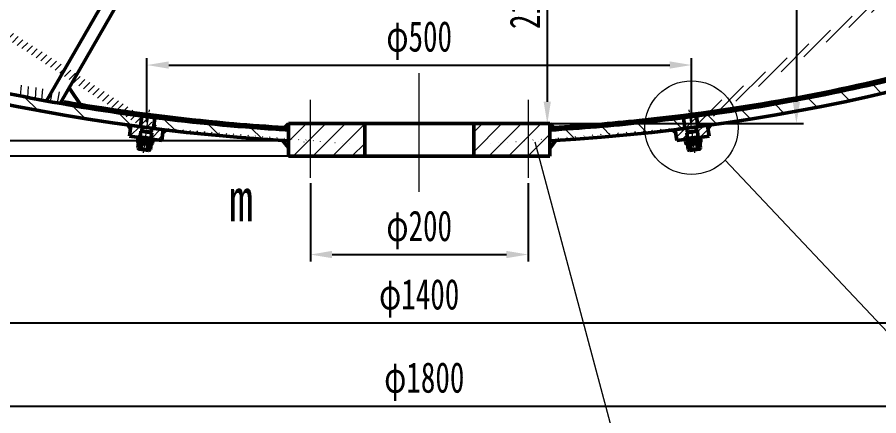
# Model space of a CAD drawing. Header units: millimetres. Extents: x 17368 to 100025, y -24769 to 12950.
# Drawn here: x 45500 to 45598.9, y -9378.6 to -9332.9 of the extents above; entities that cross this region are included whole.
import ezdxf

# ---------------------------------------------------------------- set-up
doc = ezdxf.new("R2010")
doc.units = ezdxf.units.MM
doc.header["$LTSCALE"] = 2.8
doc.linetypes.add('AM_ISO08W050', pattern=[18, 12, -1.5, 3, -1.5])
doc.linetypes.add('AM_ISO08W050x2', pattern=[9, 6, -0.75, 1.5, -0.75])
doc.layers.get('0').update_dxf_attribs({"lineweight": 50})
doc.layers.get('Defpoints').update_dxf_attribs({"lineweight": 50})
for name, color, linetype, lineweight in [('AM_0N', 7, 'Continuous', 50), ('AM_4', 3, 'Continuous', 15), ('AM_4N', 3, 'Continuous', 15), ('AM_7N', 4, 'AM_ISO08W050', 15), ('dim', 7, 'Continuous', 15), ('细实线', 5, 'Continuous', 15)]:
    doc.layers.add(name, color=color, linetype=linetype, lineweight=lineweight)
doc.layers.add('不可打印线2', color=2, linetype='Continuous', lineweight=15, plot=False)
doc.styles.add('仿宋体', font='', dxfattribs={"width": 0.7, "height": 3.5})
doc.styles.get('仿宋体').set_extended_font_data('FangSong_GB2312')
doc.dimstyles.new('ISO-25', dxfattribs={"dimtxt": 3.5, "dimasz": 2.5, "dimexe": 1.25, "dimexo": 0.625, "dimtad": 1, "dimdsep": 46, "dimtxsty": '仿宋体', "dimcen": 2.5, "dimadec": 0, "dimazin": 0, "dimtfac": 1, "dimtmove": 0, "dimatfit": 1, "dimfxl": 0, "dimarcsym": 0})

# ---------------------------------------------------------------- blocks, each defined once
blk = doc.blocks.new('*D1274')
at = {"layer": 'Defpoints', "color": 0, "linetype": 'Continuous', "lineweight": 15}
for p in [(45533.663, -9351.299), (45558.663, -9351.299), (45558.663, -9360.089)]:
    blk.add_point(p, dxfattribs=at)
at = {"layer": '细实线', "color": 0, "linetype": 'Continuous', "lineweight": -2}
for p, q in [((45533.663, -9351.924), (45533.663, -9360.889)), ((45558.663, -9351.924), (45558.663, -9360.889)), ((45536.163, -9360.089), (45556.163, -9360.089))]:
    blk.add_line(p, q, dxfattribs=at)
at = {"layer": '细实线', "color": 0, "linetype": 'Continuous', "lineweight": 15}
for points in [[(45536.163, -9359.672), (45536.163, -9360.506), (45533.663, -9360.089)], [(45556.163, -9359.672), (45556.163, -9360.506), (45558.663, -9360.089)]]:
    blk.add_solid(points, dxfattribs=at)
at = {"layer": '细实线', "color": 0, "linetype": 'Continuous', "lineweight": 15, "insert": (45546.163, -9357.274), "char_height": 3.5, "attachment_point": 5, "style": '仿宋体'}
blk.add_mtext('φ200', dxfattribs=at)
blk = doc.blocks.new('*D1275')
at = {"layer": 'Defpoints', "color": 0, "linetype": 'Continuous', "lineweight": 15}
for p in [(45369.225, -8977.522), (45414.762, -8977.522), (45539.913, -9348.821)]:
    blk.add_point(p, dxfattribs=at)
at = {"layer": '细实线', "color": 0, "linetype": 'Continuous', "lineweight": -2}
for p, q in [((45414.137, -8977.522), (45368.425, -8977.522)), ((45369.225, -9346.321), (45369.225, -8980.022)), ((45539.288, -9348.821), (45368.425, -9348.821))]:
    blk.add_line(p, q, dxfattribs=at)
at = {"layer": '细实线', "color": 0, "linetype": 'Continuous', "lineweight": 15}
for points in [[(45368.808, -8980.022), (45369.641, -8980.022), (45369.225, -8977.522)], [(45368.808, -9346.321), (45369.641, -9346.321), (45369.225, -9348.821)]]:
    blk.add_solid(points, dxfattribs=at)
at = {"layer": '细实线', "color": 0, "linetype": 'Continuous', "lineweight": 15, "insert": (45366.675, -9163.172), "char_height": 3.5, "attachment_point": 5, "rotation": 90, "style": '仿宋体'}
blk.add_mtext('2970', dxfattribs=at)
blk = doc.blocks.new('*D1306')
at = {"layer": 'Defpoints', "color": 0, "lineweight": 15}
for p in [(45418.252, -9283.772), (45378.82, -9347.071), (45531.163, -9347.071)]:
    blk.add_point(p, dxfattribs=at)
at = {"layer": '细实线', "color": 0, "lineweight": -2}
for p, q in [((45417.627, -9283.772), (45378.02, -9283.772)), ((45378.82, -9286.272), (45378.82, -9344.571)), ((45530.538, -9347.071), (45378.02, -9347.071))]:
    blk.add_line(p, q, dxfattribs=at)
at = {"layer": '细实线', "color": 0, "lineweight": 15}
for points in [[(45378.403, -9286.272), (45379.237, -9286.272), (45378.82, -9283.772)], [(45378.403, -9344.571), (45379.237, -9344.571), (45378.82, -9347.071)]]:
    blk.add_solid(points, dxfattribs=at)
at = {"layer": '细实线', "color": 0, "lineweight": 15, "insert": (45376.27, -9315.422), "char_height": 3.5, "attachment_point": 5, "rotation": 90, "style": '仿宋体'}
blk.add_mtext('510', dxfattribs=at)
blk = doc.blocks.new('*D1308')
at = {"layer": 'Defpoints', "color": 0, "lineweight": 15}
for p in [(45458.663, -9323.218), (45633.663, -9323.218), (45633.663, -9367.93)]:
    blk.add_point(p, dxfattribs=at)
at = {"layer": '细实线', "color": 0, "lineweight": -2}
for p, q in [((45458.663, -9323.843), (45458.663, -9368.73)), ((45633.663, -9323.843), (45633.663, -9368.73)), ((45461.163, -9367.93), (45631.163, -9367.93))]:
    blk.add_line(p, q, dxfattribs=at)
at = {"layer": '细实线', "color": 0, "lineweight": 15}
for points in [[(45461.163, -9367.513), (45461.163, -9368.346), (45458.663, -9367.93)], [(45631.163, -9367.513), (45631.163, -9368.346), (45633.663, -9367.93)]]:
    blk.add_solid(points, dxfattribs=at)
at = {"layer": '细实线', "color": 0, "lineweight": 15, "insert": (45546.163, -9365.115), "char_height": 3.5, "attachment_point": 5, "style": '仿宋体'}
blk.add_mtext('φ1400', dxfattribs=at)
blk = doc.blocks.new('*D1309')
at = {"layer": 'Defpoints', "color": 0, "lineweight": 15}
for p in [(45433.663, -9307.695), (45658.663, -9306.912), (45658.663, -9377.467)]:
    blk.add_point(p, dxfattribs=at)
at = {"layer": '细实线', "color": 0, "lineweight": -2}
for p, q in [((45658.663, -9307.537), (45658.663, -9378.267)), ((45433.663, -9308.32), (45433.663, -9378.267)), ((45436.163, -9377.467), (45656.163, -9377.467))]:
    blk.add_line(p, q, dxfattribs=at)
at = {"layer": '细实线', "color": 0, "lineweight": 15}
for points in [[(45436.163, -9377.05), (45436.163, -9377.884), (45433.663, -9377.467)], [(45656.163, -9377.05), (45656.163, -9377.884), (45658.663, -9377.467)]]:
    blk.add_solid(points, dxfattribs=at)
at = {"layer": '细实线', "color": 0, "lineweight": 15, "insert": (45546.746, -9374.652), "char_height": 3.5, "attachment_point": 5, "style": '仿宋体'}
blk.add_mtext('φ1800', dxfattribs=at)
blk = doc.blocks.new('*D1537')
at = {"layer": 'Defpoints', "color": 0, "lineweight": 15}
for p in [(45575.57, -9278.772), (45557.908, -9345.071), (45589.461, -9345.071)]:
    blk.add_point(p, dxfattribs=at)
at = {"layer": '细实线', "color": 0, "lineweight": -2}
for p, q in [((45576.195, -9278.772), (45590.261, -9278.772)), ((45589.461, -9281.272), (45589.461, -9342.571)), ((45558.533, -9345.071), (45590.261, -9345.071))]:
    blk.add_line(p, q, dxfattribs=at)
at = {"layer": '细实线', "color": 0, "lineweight": 15}
for points in [[(45589.044, -9281.272), (45589.877, -9281.272), (45589.461, -9278.772)], [(45589.044, -9342.571), (45589.877, -9342.571), (45589.461, -9345.071)]]:
    blk.add_solid(points, dxfattribs=at)
at = {"layer": '细实线', "color": 0, "lineweight": 15, "insert": (45586.911, -9311.922), "char_height": 3.5, "attachment_point": 5, "rotation": 90, "style": '仿宋体'}
blk.add_mtext('530', dxfattribs=at)
blk = doc.blocks.new('*D1577')
at = {"layer": 'Defpoints', "color": 0, "lineweight": 15}
for p in [(45550.744, -9318.397), (45550.681, -9345.071), (45560.861, -9345.071)]:
    blk.add_point(p, dxfattribs=at)
at = {"layer": '细实线', "color": 0, "lineweight": -2}
for p, q in [((45551.369, -9318.397), (45561.661, -9318.397)), ((45560.861, -9320.897), (45560.861, -9342.571)), ((45551.306, -9345.071), (45561.661, -9345.071))]:
    blk.add_line(p, q, dxfattribs=at)
at = {"layer": '细实线', "color": 0, "lineweight": 15}
for points in [[(45560.444, -9320.897), (45561.277, -9320.897), (45560.861, -9318.397)], [(45560.444, -9342.571), (45561.277, -9342.571), (45560.861, -9345.071)]]:
    blk.add_solid(points, dxfattribs=at)
at = {"layer": '细实线', "color": 0, "lineweight": 15, "insert": (45558.311, -9331.734), "char_height": 3.5, "attachment_point": 5, "rotation": 90, "style": '仿宋体'}
blk.add_mtext('210', dxfattribs=at)
blk = doc.blocks.new('A$C608240A6')
at = {"layer": 'dim'}
h = blk.add_hatch(dxfattribs=at)
h.set_pattern_fill('ANSI37', color=256, scale=0.1, angle=-7.62935, style=0)
h.set_pattern_definition([(37.3706547, (-33184.64133, 10243.68154), (-0.1927126204, 0.252325377), []), (127.3706547, (-33184.64133, 10243.68154), (-0.252325377, -0.1927126204), [])])
h.paths.add_polyline_path([(-267.84, -1.35), (-265.27, -4.72), (-264.87, -1.75)])
h = blk.add_hatch(dxfattribs=at)
h.set_pattern_fill('ANSI37', color=256, scale=0.1, angle=-7.62935, style=0)
h.set_pattern_definition([(37.3706547, (-33174.72985, 10242.58414), (-0.1927126204, 0.252325377), []), (127.3706547, (-33174.72985, 10242.58414), (-0.252325377, -0.1927126204), [])])
h.paths.add_polyline_path([(-235.53, -8.48), (-232.16, -5.9), (-235.13, -5.5)])
h = blk.add_hatch(dxfattribs=at)
h.set_pattern_fill('ANSI37', color=256, scale=0.1, angle=-7.62935, style=0)
h.set_pattern_definition([(142.6320977, (33174.2419, 10244.1778), (0.192700499, 0.2523346344), []), (52.6320977, (33174.2419, 10244.1778), (0.2523346344, -0.192700499), [])])
h.paths.add_polyline_path([(235.54, -8.47), (232.16, -5.89), (235.14, -5.49)])
h = blk.add_hatch(dxfattribs=at)
h.set_pattern_fill('ANSI37', color=256, scale=0.1, angle=-7.62935, style=0)
h.set_pattern_definition([(142.6320977, (33184.15333, 10245.27566), (0.192700499, 0.2523346344), []), (52.6320977, (33184.15333, 10245.27566), (0.2523346344, -0.192700499), [])])
h.paths.add_polyline_path([(267.85, -1.34), (265.27, -4.71), (264.87, -1.74)])
at = {"layer": 'AM_0N'}
for p, q in [((-255.95, -2.95), (-254.62, 6.95)), ((-244.05, -4.5), (-242.72, 5.41)), ((244.05, -4.49), (242.72, 5.42)), ((255.95, -2.93), (254.63, 6.96)), ((-265.27, -4.72), (-267.84, -1.35)), ((-235.53, -8.48), (-232.16, -5.9)), ((235.54, -8.47), (232.16, -5.89)), ((265.27, -4.71), (267.85, -1.34)), ((-256.48, -14.48), (-255.77, -13.51)), ((-255.58, -12.38), (-256.28, -12.99)), ((-246.57, -15.8), (-247, -14.69)), ((-246.89, -13.55), (-246.37, -14.32)), ((246.89, -13.54), (246.38, -14.31)), ((246.58, -15.79), (247.01, -14.68)), ((255.59, -12.37), (256.29, -12.98)), ((256.49, -14.46), (255.78, -13.5))]:
    blk.add_line(p, q, dxfattribs=at)
at = {"layer": 'AM_0N', "extrusion": (0.991148, -0.132764, 0)}
for p, q in [((-264.87, -1.75), (-266.19, -11.66)), ((-254.35, -3.16), (-254.81, -6.63)), ((-245.65, -4.32), (-246.12, -7.79)), ((-235.12, -5.6), (-236.46, -15.64))]:
    blk.add_line(p, q, dxfattribs=at)
at = {"layer": 'AM_0N', "extrusion": (-0.991148, 0.132764, 0)}
for p, q in [((-256.28, -12.99), (-255.5, -7.16)), ((-258.73, -16.19), (-258.46, -14.21)), ((-257.97, -12.76), (-258.17, -14.25)), ((-246.37, -14.32), (-245.59, -8.48)), ((-244.89, -16.03), (-244.69, -14.54)), ((-257.65, -17.35), (-258.33, -22.4)), ((-255.46, -22.79), (-254.89, -18.52)), ((-249.74, -23.55), (-249.17, -19.29)), ((-246.2, -18.88), (-246.88, -23.94)), ((-244.85, -18.05), (-244.59, -16.07))]:
    blk.add_line(p, q, dxfattribs=at)
at = {"layer": 'AM_0N', "extrusion": (-0.606969, 0.794726, 0)}
blk.add_line((-255.5, -7.16), (-254.81, -6.63), dxfattribs=at)
at = {"layer": 'AM_0N', "extrusion": (0.132764, 0.991148, 0)}
for p, q in [((-255.5, -7.16), (-245.59, -8.48)), ((-254.81, -6.63), (-246.12, -7.79)), ((-266.19, -11.66), (-236.46, -15.64)), ((-258.46, -14.21), (-256.48, -14.48)), ((-258.17, -14.25), (-244.89, -16.03)), ((-244.69, -14.54), (-257.97, -12.76)), ((-256.48, -14.48), (-246.57, -15.8)), ((-256.28, -12.99), (-246.37, -14.32)), ((-255.58, -12.38), (-246.89, -13.55)), ((-246.57, -15.8), (-244.59, -16.07)), ((-257.65, -17.35), (-257.87, -17.32)), ((-257.76, -18.14), (-246.31, -19.67)), ((-257.65, -17.35), (-246.2, -18.88)), ((-257.01, -23.49), (-248.43, -24.64)), ((-245.98, -18.91), (-246.2, -18.88))]:
    blk.add_line(p, q, dxfattribs=at)
at = {"layer": 'AM_0N', "extrusion": (0.794726, 0.606969, 0)}
blk.add_line((-245.59, -8.48), (-246.12, -7.79), dxfattribs=at)
at = {"layer": 'AM_0N', "extrusion": (-0.991141, -0.132812, 0)}
for p, q in [((235.12, -5.59), (236.47, -15.63)), ((245.66, -4.31), (246.12, -7.78)), ((254.35, -3.15), (254.82, -6.62)), ((264.87, -1.74), (266.2, -11.65))]:
    blk.add_line(p, q, dxfattribs=at)
at = {"layer": 'AM_0N', "extrusion": (-0.132812, 0.991141, 0)}
for p, q in [((255.51, -7.14), (245.59, -8.47)), ((254.82, -6.62), (246.12, -7.78)), ((266.2, -11.65), (236.47, -15.63)), ((246.58, -15.79), (244.59, -16.06)), ((244.69, -14.53), (257.97, -12.75)), ((258.17, -14.24), (244.89, -16.02)), ((256.29, -12.98), (246.38, -14.31)), ((256.49, -14.46), (246.58, -15.79)), ((255.59, -12.37), (246.89, -13.54)), ((258.47, -14.2), (256.49, -14.46)), ((245.98, -18.9), (246.21, -18.87)), ((257.65, -17.33), (246.21, -18.87)), ((257.76, -18.13), (246.31, -19.66)), ((257.02, -23.47), (248.43, -24.62)), ((257.65, -17.33), (257.88, -17.3))]:
    blk.add_line(p, q, dxfattribs=at)
at = {"layer": 'AM_0N', "extrusion": (-0.794755, 0.606931, 0)}
blk.add_line((245.59, -8.47), (246.12, -7.78), dxfattribs=at)
at = {"layer": 'AM_0N', "extrusion": (0.606931, 0.794755, 0)}
blk.add_line((255.51, -7.14), (254.82, -6.62), dxfattribs=at)
at = {"layer": 'AM_0N', "extrusion": (0.991141, 0.132812, 0)}
for p, q in [((256.29, -12.98), (255.51, -7.14)), ((244.89, -16.02), (244.69, -14.53)), ((246.38, -14.31), (245.59, -8.47)), ((257.97, -12.75), (258.17, -14.24)), ((258.74, -16.18), (258.47, -14.2)), ((244.86, -18.04), (244.59, -16.06)), ((246.21, -18.87), (246.88, -23.92)), ((249.75, -23.54), (249.18, -19.28)), ((255.47, -22.77), (254.9, -18.51)), ((257.65, -17.33), (258.33, -22.39))]:
    blk.add_line(p, q, dxfattribs=at)
at = {"layer": 'AM_0N', "extrusion": (0.15378, 0.988105, 0)}
blk.add_line((-256.28, -12.99), (-255.97, -13.04), dxfattribs=at)
at = {"layer": 'AM_0N', "extrusion": (0.111688, 0.993743, 0)}
blk.add_line((-246.37, -14.32), (-246.69, -14.28), dxfattribs=at)
at = {"layer": 'AM_0N', "extrusion": (-0.111736, 0.993738, 0)}
blk.add_line((246.38, -14.31), (246.69, -14.27), dxfattribs=at)
at = {"layer": 'AM_0N', "extrusion": (-0.153828, 0.988098, 0)}
blk.add_line((256.29, -12.98), (255.97, -13.03), dxfattribs=at)
at = {"layer": 'AM_0N'}
for centre, radius, start, end in [((-256.01, -13.34), 0.3, 323.57957, 81.15394), ((-246.72, -14.58), 0.3, 83.58737, 201.16174), ((246.73, -14.57), 0.3, 338.84102, 96.41538), ((256.02, -13.32), 0.3, 98.84882, 216.42318), ((-257.74, -16.33), 1, 172.37065, 262.37065), ((-256.8, -21.89), 1.61, 198.51602, 262.37065), ((-256.8, -21.89), 1.61, 262.37065, 326.22529), ((-252.05, -19.03), 5.08, 227.73326, 297.00805), ((-248.22, -23.04), 1.61, 198.51602, 262.37065), ((-245.85, -17.92), 1, 262.37065, 352.37065), ((245.85, -17.91), 1, 187.6321, 277.6321), ((248.22, -23.03), 1.61, 277.6321, 341.48673), ((252.05, -19.02), 5.08, 242.99471, 312.26949), ((256.81, -21.88), 1.61, 213.77746, 277.6321), ((256.81, -21.88), 1.61, 277.6321, 341.48673), ((257.74, -16.31), 1, 277.6321, 7.6321), ((-248.22, -23.04), 1.61, 262.37065, 326.22529), ((248.22, -23.03), 1.61, 213.77746, 277.6321)]:
    blk.add_arc(centre, radius, start, end, dxfattribs=at)
at = {"layer": 'AM_4', "extrusion": (0.132764, 0.991148, 0)}
blk.add_line((-255.72, -13.38), (-247.02, -14.54), dxfattribs=at)
at = {"layer": 'AM_4', "extrusion": (-0.132812, 0.991141, 0)}
blk.add_line((255.72, -13.36), (247.03, -14.53), dxfattribs=at)
at = {"layer": 'AM_4N', "extrusion": (-0.991148, 0.132764, 0)}
for p, q in [((-254.81, -6.63), (-255.72, -13.38)), ((-246.12, -7.79), (-247.02, -14.54))]:
    blk.add_line(p, q, dxfattribs=at)
at = {"layer": 'AM_4N', "extrusion": (0.991148, -0.132764, 0)}
for p, q in [((-255.5, -7.16), (-254.96, -3.08)), ((-245.59, -8.48), (-245.04, -4.41))]:
    blk.add_line(p, q, dxfattribs=at)
at = {"layer": 'AM_4N', "extrusion": (-0.991141, -0.132812, 0)}
for p, q in [((245.59, -8.47), (245.05, -4.39)), ((255.51, -7.14), (254.96, -3.07))]:
    blk.add_line(p, q, dxfattribs=at)
at = {"layer": 'AM_4N', "extrusion": (0.991141, 0.132812, 0)}
for p, q in [((246.12, -7.78), (247.03, -14.53)), ((254.82, -6.62), (255.72, -13.36))]:
    blk.add_line(p, q, dxfattribs=at)
at = {"layer": 'AM_7N', "linetype": 'AM_ISO08W050x2', "ltscale": 0.5, "extrusion": (-0.991148, 0.132764, 0)}
blk.add_line((-253.12, -27.03), (-247.81, 12.6), dxfattribs=at)
at = {"layer": 'AM_7N', "linetype": 'AM_ISO08W050x2', "ltscale": 0.5, "extrusion": (0.991141, 0.132812, 0)}
blk.add_line((253.13, -27.02), (247.81, 12.61), dxfattribs=at)
blk = doc.blocks.new('*D1678')
at = {"layer": 'Defpoints', "color": 0, "lineweight": 15}
for p in [(45577.413, -9338.367), (45514.913, -9345.539), (45577.413, -9345.539)]:
    blk.add_point(p, dxfattribs=at)
at = {"layer": '细实线', "color": 0, "lineweight": -2}
for p, q in [((45514.913, -9344.914), (45514.913, -9337.567)), ((45517.413, -9338.367), (45574.913, -9338.367)), ((45577.413, -9344.914), (45577.413, -9337.567))]:
    blk.add_line(p, q, dxfattribs=at)
at = {"layer": '细实线', "color": 0, "lineweight": 15}
for points in [[(45517.413, -9337.95), (45517.413, -9338.784), (45514.913, -9338.367)], [(45574.913, -9337.95), (45574.913, -9338.784), (45577.413, -9338.367)]]:
    blk.add_solid(points, dxfattribs=at)
at = {"layer": '细实线', "color": 0, "lineweight": 15, "insert": (45546.163, -9335.552), "char_height": 3.5, "attachment_point": 5, "style": '仿宋体'}
blk.add_mtext('φ500', dxfattribs=at)

msp = doc.modelspace()

# ---------------------------------------------------------------- hatches: boundary and pattern name
at = {"layer": '细实线', "linetype": 'Continuous', "lineweight": 15}
h = msp.add_hatch(dxfattribs=at)
h.set_pattern_fill('ANSI31', color=5, angle=90, style=0)
h.set_pattern_definition([(135, (-21993.8874, -4614.7845), (-2.24506403, -2.24506403), [])])
edge = h.paths.add_edge_path()
edge.add_spline(control_points=[(45433.66271, -9310.92629), (45433.19895, -9310.44783), (45432.74758, -9309.96665), (45430.38341, -9307.36067), (45428.69933, -9305.18949), (45425.83082, -9300.77966), (45424.64636, -9298.54111), (45422.78537, -9294.02499), (45422.10871, -9291.74748), (45421.33742, -9287.56921), (45421.16271, -9285.67081), (45421.16271, -9283.77245)], knot_values=[0, 0, 0, 0, 0.02557511, 0.02557511, 0.13778256, 0.13778256, 0.24999002, 0.24999002, 0.36219747, 0.36219747, 0.45514125, 0.45514125, 0.45514125, 0.45514125], degree=3, periodic=0)
edge.add_line((45421.16271, -9283.77245), (45419.91271, -9283.77245))
edge.add_ellipse((45546.16271, -9283.77245), major_axis=(-126.25, 0), ratio=0.504950495, start_angle=0, end_angle=26.9895756)
edge.add_line((45433.66271, -9312.70401), (45433.66271, -9310.92629))
edge = h.paths.add_edge_path()
edge.add_spline(control_points=[(45531.16271, -9345.8186), (45530.67777, -9345.78915), (45530.19319, -9345.75827), (45525.05146, -9345.41524), (45520.42891, -9344.97244), (45511.31251, -9343.8285), (45506.8187, -9343.12735), (45498.01702, -9341.47584), (45493.70918, -9340.5255), (45485.33442, -9338.3881), (45481.26752, -9337.20105), (45473.42661, -9334.60597), (45469.65263, -9333.19794), (45465.45744, -9331.44101), (45464.87022, -9331.19044), (45464.28771, -9330.93718)], knot_values=[0.85996702, 0.85996702, 0.85996702, 0.85996702, 0.87163242, 0.87163242, 0.98383988, 0.98383988, 1.09604733, 1.09604733, 1.20825478, 1.20825478, 1.32046224, 1.32046224, 1.43266969, 1.43266969, 1.45109862, 1.45109862, 1.45109862, 1.45109862], degree=3, periodic=0)
edge.add_line((45464.28771, -9330.93718), (45464.28771, -9332.29908))
edge.add_ellipse((45546.16271, -9283.77245), major_axis=(-126.25, 0), ratio=0.504950495, start_angle=49.5702786, end_angle=83.1764622)
edge.add_line((45531.16271, -9347.07089), (45531.16271, -9345.8186))
edge = h.paths.add_edge_path()
edge.add_spline(control_points=[(45464.28771, -9330.93718), (45461.32348, -9329.64846), (45458.48097, -9328.29041), (45452.53281, -9325.16922), (45449.48527, -9323.37892), (45443.81423, -9319.64301), (45441.19076, -9317.69741), (45436.94656, -9314.1365), (45435.2336, -9312.547), (45433.66271, -9310.92629)], knot_values=[0.45514125, 0.45514125, 0.45514125, 0.45514125, 0.54891978, 0.54891978, 0.66112723, 0.66112723, 0.77333468, 0.77333468, 0.85996702, 0.85996702, 0.85996702, 0.85996702], degree=3, periodic=0)
edge.add_line((45433.66271, -9310.92629), (45433.66271, -9312.70401))
edge.add_ellipse((45546.16271, -9283.77245), major_axis=(-126.25, 0), ratio=0.504950495, start_angle=26.9895756, end_angle=49.5702786)
edge.add_line((45464.28771, -9332.29908), (45464.28771, -9330.93718))
edge = h.paths.add_edge_path()
edge.add_spline(control_points=[(45658.66271, -9310.92632), (45658.43178, -9311.16458), (45658.19778, -9311.40217), (45655.87219, -9313.72616), (45653.54635, -9315.75911), (45648.44818, -9319.68763), (45645.67591, -9321.58318), (45639.71989, -9325.21017), (45636.53618, -9326.94161), (45629.79802, -9330.21648), (45626.24358, -9331.75992), (45618.8095, -9334.63791), (45614.92988, -9335.97245), (45606.89506, -9338.41484), (45602.73989, -9339.52268), (45594.20705, -9341.49702), (45589.8294, -9342.36352), (45580.90743, -9343.84383), (45576.36313, -9344.45763), (45568.25776, -9345.30971), (45564.71949, -9345.60256), (45561.16271, -9345.81859)], knot_values=[1.69049406, 1.69049406, 1.69049406, 1.69049406, 1.70322989, 1.70322989, 1.81543734, 1.81543734, 1.9276448, 1.9276448, 2.03985225, 2.03985225, 2.1520597, 2.1520597, 2.26426716, 2.26426716, 2.37647461, 2.37647461, 2.48868207, 2.48868207, 2.60088952, 2.60088952, 2.68645104, 2.68645104, 2.68645104, 2.68645104], degree=3, periodic=0)
edge.add_line((45561.16271, -9345.81859), (45561.16271, -9347.07089))
edge.add_ellipse((45546.16271, -9283.77245), major_axis=(-126.25, 0), ratio=0.504950495, start_angle=96.8235378, end_angle=153.0104244)
edge.add_line((45658.66271, -9312.70401), (45658.66271, -9310.92632))
edge = h.paths.add_edge_path()
edge.add_line((45658.66271, -9310.92632), (45658.66271, -9312.70401))
edge.add_ellipse((45546.16271, -9283.77245), major_axis=(-126.25, 0), ratio=0.504950495, start_angle=153.0104244, end_angle=180)
edge.add_line((45672.41271, -9283.77245), (45671.16271, -9283.77245))
edge.add_spline(control_points=[(45671.16271, -9283.77245), (45671.16271, -9284.16149), (45671.15537, -9284.55054), (45671.05424, -9287.23109), (45670.71312, -9289.52119), (45669.52169, -9294.07837), (45668.67122, -9296.3455), (45666.46445, -9300.83163), (45665.10805, -9303.05055), (45662.08249, -9307.16332), (45660.46631, -9309.06539), (45658.66271, -9310.92632)], knot_values=[2.68645104, 2.68645104, 2.68645104, 2.68645104, 2.70549867, 2.70549867, 2.81770612, 2.81770612, 2.92991358, 2.92991358, 3.04212103, 3.04212103, 3.14159265, 3.14159265, 3.14159265, 3.14159265], degree=3, periodic=0)
h.paths.add_polyline_path([(45671.16271, -9283.77245), (45672.41271, -9283.77245), (45672.41271, -9278.77245), (45671.16271, -9278.77245)])
h.paths.add_polyline_path([(45419.91271, -9283.77245), (45421.16271, -9283.77245), (45421.16271, -9278.77245), (45419.91271, -9278.77245)])
h = msp.add_hatch(dxfattribs=at)
h.set_pattern_fill('ANSI31', color=5, scale=0.2, style=0)
edge = h.paths.add_edge_path(flags=16)
edge.add_line((45514.22497, -9345.9653), (45514.29372, -9345.45208))
edge.add_ellipse((45546.16271, -9283.77245), major_axis=(-126.25, 0), ratio=0.504950495, start_angle=0, end_angle=83.1764622, ccw=False)
edge.add_line((45513.05522, -9345.28286), (45512.88835, -9346.52865))
edge.add_line((45512.88835, -9346.52865), (45514.12728, -9346.69461))
edge.add_line((45514.12728, -9346.69461), (45514.22497, -9345.9653))
edge = h.paths.add_edge_path()
edge.add_line((45515.46391, -9346.13126), (45515.36622, -9346.86056))
edge.add_line((45515.36622, -9346.86056), (45516.60515, -9347.02652))
edge.add_line((45516.60515, -9347.02652), (45516.7744, -9345.76298))
edge.add_ellipse((45546.16271, -9283.77245), major_axis=(-126.25, 0), ratio=0.504950495, start_angle=0, end_angle=83.1764622, ccw=False)
edge.add_line((45515.53307, -9345.61489), (45515.46391, -9346.13126))
at = {"layer": '细实线', "lineweight": 15}
h = msp.add_hatch(dxfattribs=at)
h.set_pattern_fill('ANSI31', color=256, scale=0.2, style=0)
edge = h.paths.add_edge_path(flags=17)
edge.add_ellipse((45546.16271, -9283.77245), major_axis=(-126.25, 0), ratio=0.504950495, start_angle=96.8235378, end_angle=180, ccw=False)
edge.add_line((45575.55234, -9345.7674), (45575.72087, -9347.0251))
edge.add_line((45575.72087, -9347.0251), (45576.95979, -9346.85908))
edge.add_line((45576.95979, -9346.85908), (45576.86207, -9346.12978))
edge.add_line((45576.86207, -9346.12978), (45576.79327, -9345.61638))
edge = h.paths.add_edge_path(flags=17)
edge.add_line((45578.101, -9345.96377), (45578.19872, -9346.69307))
edge.add_line((45578.19872, -9346.69307), (45579.43765, -9346.52705))
edge.add_line((45579.43765, -9346.52705), (45579.27179, -9345.28929))
edge.add_ellipse((45546.16271, -9283.77245), major_axis=(-126.25, 0), ratio=0.504950495, start_angle=96.8235378, end_angle=180, ccw=False)
edge.add_line((45578.03273, -9345.4543), (45578.101, -9345.96377))
at = {"layer": '细实线', "linetype": 'Continuous', "lineweight": 15}
h = msp.add_hatch(dxfattribs=at)
h.set_pattern_fill('ANSI31', color=5, scale=0.5, style=0)
h.set_pattern_definition([(45, (-21993.8874, -4614.7845), (-1.122532015, 1.122532015), [])])
h.paths.add_polyline_path([(45539.91271, -9348.82089), (45539.91271, -9345.07089), (45533.66271, -9345.07089), (45533.66271, -9348.82089)])
h.paths.add_polyline_path([(45533.66271, -9345.07089), (45531.16271, -9345.07089), (45531.16271, -9348.82089), (45533.66271, -9348.82089)])
h.paths.add_polyline_path([(45552.41271, -9345.07089), (45552.41271, -9348.82089), (45558.66271, -9348.82089), (45558.66271, -9345.07089)])
h.paths.add_polyline_path([(45561.16271, -9345.07089), (45558.66271, -9345.07089), (45558.66271, -9348.82089), (45561.16271, -9348.82089)])

# ---------------------------------------------------------------- linework, layer by layer
for p, q in [((45525.57147, -9304.02245), (45503.36921, -9342.4779)), ((45526.5302, -9305.36188), (45504.98454, -9342.68005)), ((45505.97714, -9340.96083), (45507.48826, -9343.19113)), ((45531.16271, -9345.07089), (45530.47515, -9345.77587)), ((45531.16271, -9345.07089), (45531.16271, -9348.82089)), ((45531.16271, -9345.07089), (45561.16322, -9345.07089)), ((45539.91271, -9345.07089), (45539.91271, -9348.82089)), ((45552.41271, -9345.07089), (45552.41271, -9348.82089)), ((45561.16271, -9345.07089), (45561.16271, -9348.82089)), ((45561.16271, -9345.07089), (45561.84109, -9345.77644)), ((45530.47083, -9347.02811), (45531.16271, -9347.86657)), ((45561.82573, -9347.02993), (45561.16271, -9347.91715)), ((45531.16271, -9348.82089), (45561.16322, -9348.82089))]:
    msp.add_line(p, q)
for start_param, end_param in [(0, 1.45170312), (1.68988953, 3.14159265)]:
    msp.add_ellipse((45546.16271, -9283.77245), major_axis=(-126.25, 0), ratio=0.5049505, start_param=start_param, end_param=end_param)
for points, knots in [([(45421.16271, -9283.77245), (45421.16271, -9285.67081), (45421.33742, -9287.56921), (45422.10871, -9291.74748), (45422.78537, -9294.02499), (45424.64636, -9298.54111), (45425.83082, -9300.77966), (45428.69933, -9305.18949), (45430.38341, -9307.36067), (45434.23409, -9311.6052), (45436.40066, -9313.67849), (45441.19076, -9317.69741), (45443.81423, -9319.64301), (45449.48527, -9323.37892), (45452.53281, -9325.16922), (45459.01313, -9328.56966), (45462.44588, -9330.17978), (45469.65263, -9333.19794), (45473.42661, -9334.60597), (45481.26752, -9337.20105), (45485.33442, -9338.3881), (45493.70918, -9340.5255), (45498.01702, -9341.47584), (45506.8187, -9343.12735), (45511.31251, -9343.8285), (45520.42891, -9344.97244), (45525.05146, -9345.41524), (45530.19319, -9345.75827), (45530.67777, -9345.78915), (45531.16271, -9345.8186)], [0, 0, 0, 0, 0.09294378, 0.09294378, 0.20515123, 0.20515123, 0.31735868, 0.31735868, 0.42956614, 0.42956614, 0.54177359, 0.54177359, 0.65398105, 0.65398105, 0.7661885, 0.7661885, 0.87839595, 0.87839595, 0.99060341, 0.99060341, 1.10281086, 1.10281086, 1.21501831, 1.21501831, 1.32722577, 1.32722577, 1.43943322, 1.43943322, 1.45109862, 1.45109862, 1.45109862, 1.45109862]), ([(45561.16271, -9345.81859), (45564.71949, -9345.60256), (45568.25776, -9345.30971), (45576.36313, -9344.45763), (45580.90743, -9343.84383), (45589.8294, -9342.36352), (45594.20705, -9341.49702), (45602.73989, -9339.52268), (45606.89506, -9338.41484), (45614.92988, -9335.97245), (45618.8095, -9334.63791), (45626.24358, -9331.75992), (45629.79802, -9330.21648), (45636.53618, -9326.94161), (45639.71989, -9325.21017), (45645.67591, -9321.58318), (45648.44818, -9319.68763), (45653.54635, -9315.75911), (45655.87219, -9313.72616), (45660.04927, -9309.55196), (45661.90046, -9307.41076), (45665.10805, -9303.05055), (45666.46445, -9300.83163), (45668.67122, -9296.3455), (45669.52169, -9294.07837), (45670.71312, -9289.52119), (45671.05424, -9287.23109), (45671.15537, -9284.55054), (45671.16271, -9284.16149), (45671.16271, -9283.77245)], [1.69049406, 1.69049406, 1.69049406, 1.69049406, 1.77605558, 1.77605558, 1.88826303, 1.88826303, 2.00047049, 2.00047049, 2.11267794, 2.11267794, 2.2248854, 2.2248854, 2.33709285, 2.33709285, 2.4493003, 2.4493003, 2.56150776, 2.56150776, 2.67371521, 2.67371521, 2.78592266, 2.78592266, 2.89813012, 2.89813012, 3.01033757, 3.01033757, 3.12254502, 3.12254502, 3.14159265, 3.14159265, 3.14159265, 3.14159265]), ([(45561.614, -9345.54026), (45564.90828, -9345.33385), (45568.18612, -9345.06147), (45576.9181, -9344.1548), (45582.32258, -9343.40034), (45592.8803, -9341.53472), (45598.03357, -9340.42369), (45607.99516, -9337.86583), (45612.80349, -9336.41909), (45621.98764, -9333.21749), (45626.36334, -9331.4626), (45634.60244, -9327.67884), (45638.4656, -9325.64986), (45645.60908, -9321.35823), (45648.88927, -9319.09552), (45654.30364, -9314.78397), (45656.53817, -9312.76445), (45660.53922, -9308.6255), (45662.30605, -9306.50615), (45665.35393, -9302.19773), (45666.63532, -9300.00868), (45668.70366, -9295.58938), (45669.49097, -9293.35904), (45670.56998, -9288.88029), (45670.86193, -9286.63167), (45670.91068, -9284.17915), (45670.91271, -9283.9758), (45670.91271, -9283.77245)], [1.69423908, 1.69423908, 1.69423908, 1.69423908, 1.77360357, 1.77360357, 1.90741249, 1.90741249, 2.0412214, 2.0412214, 2.17503032, 2.17503032, 2.30883923, 2.30883923, 2.44264815, 2.44264815, 2.57645706, 2.57645706, 2.68747676, 2.68747676, 2.79849645, 2.79849645, 2.90951614, 2.90951614, 3.02053584, 3.02053584, 3.13155553, 3.13155553, 3.14159265, 3.14159265, 3.14159265, 3.14159265]), ([(45505.33421, -9342.57441), (45506.77324, -9342.82451), (45508.22143, -9343.06141), (45514.65622, -9344.04894), (45519.73027, -9344.65649), (45526.80129, -9345.27159), (45528.75042, -9345.41734), (45530.70534, -9345.53985)], [1.239331365, 1.239331365, 1.239331365, 1.239331365, 1.275742072, 1.275742072, 1.400207448, 1.400207448, 1.447304784, 1.447304784, 1.447304784, 1.447304784])]:
    msp.add_open_spline(points, degree=3, knots=knots)
at = {"layer": 'AM_7N', "linetype": 'AM_ISO08W050x2', "lineweight": 15}
for p, q in [((45546.16271, -9352.92041), (45546.16271, -9339.2992)), ((45533.66271, -9342.34117), (45533.66271, -9351.29882)), ((45558.66271, -9342.34117), (45558.66271, -9351.29882))]:
    msp.add_line(p, q, dxfattribs=at)
at = {"layer": '细实线', "lineweight": 15}
for p, q in [((45500.478, -9340.6856), (45500.37112, -9341.90725)), ((45501.2907, -9340.8352), (45501.18301, -9342.06615)), ((45502.1463, -9340.942), (45502.06786, -9342.23562)), ((45502.9161, -9341.113), (45502.80578, -9342.37401)), ((45504.01853, -9341.35324), (45503.8062, -9342.55741)), ((45504.8225, -9341.4427), (45504.60087, -9342.69964)), ((45559.4221, -9347.1784), (45573.51567, -9399.77631)), ((45581.27353, -9349.26633), (45635.98767, -9407.16794))]:
    msp.add_line(p, q, dxfattribs=at)
msp.add_circle((45577.41343, -9345.53856), 5.36625, dxfattribs=at)

# ---------------------------------------------------------------- block references
at = {"layer": '不可打印线2', "lineweight": 15, "xscale": 0.125, "yscale": 0.125, "zscale": 0.125}
msp.add_blockref('A$C608240A6', (45546.16271, -9345.07089), dxfattribs=at)

# ---------------------------------------------------------------- texts
at = {"layer": 'dim', "style": '仿宋体', "width": 0.8}
msp.add_text('m', height=5, dxfattribs=at).set_placement((45524.35021, -9356.27065))

# ---------------------------------------------------------------- dimensions: what is measured, and where the dimension line sits
at = {"layer": '细实线', "color": 5, "linetype": 'Continuous', "lineweight": 15}
dim = msp.add_linear_dim(base=(45369.2246, -8977.52245), p1=(45539.91271, -9348.82089), p2=(45414.7625, -8977.52245), angle=90, text='2970', dimstyle='ISO-25', override={"dimexe": 0.8, "dimgap": 0.8}, dxfattribs=at)
dim.commit()
dim.dimension.update_dxf_attribs({"geometry": '*D1275', "text_midpoint": (45366.6746, -9163.17167)})
at = {"layer": '细实线', "lineweight": 15}
for base, p1, p2, text, picture, middle in [((45589.4607, -9345.07089), (45575.5704, -9278.77245), (45557.90772, -9345.07089), '530', '*D1537', (45586.9107, -9311.92167)), ((45378.82, -9347.07089), (45418.2515, -9283.77245), (45531.16271, -9347.07089), '510', '*D1306', (45376.27, -9315.42167)), ((45560.8608, -9345.07089), (45550.74436, -9318.39745), (45550.6813, -9345.07089), '210', '*D1577', (45558.3108, -9331.73417))]:
    dim = msp.add_linear_dim(base=base, p1=p1, p2=p2, angle=90, text=text, dimstyle='ISO-25', override={"dimexe": 0.8, "dimgap": 0.8}, dxfattribs=at)
    dim.commit()
    dim.dimension.update_dxf_attribs({"geometry": picture, "text_midpoint": middle})
dim = msp.add_linear_dim(base=(45658.66271, -9377.46703), p1=(45433.66271, -9307.6953), p2=(45658.66271, -9306.9116), text='φ1800', dimstyle='ISO-25', override={"dimexe": 0.8, "dimgap": 0.8}, dxfattribs=at)
dim.commit()
dim.dimension.update_dxf_attribs({"geometry": '*D1309', "text_midpoint": (45546.74569, -9377.46703), "dimtype": 160})
for base, p1, p2, text, picture, middle in [((45633.66271, -9367.9296), (45458.66271, -9323.2177), (45633.66271, -9323.2177), 'φ1400', '*D1308', (45546.16271, -9365.11474)), ((45577.41271, -9338.3669), (45514.91271, -9345.53865), (45577.41271, -9345.53865), 'φ500', '*D1678', (45546.16271, -9335.55204))]:
    dim = msp.add_linear_dim(base=base, p1=p1, p2=p2, text=text, dimstyle='ISO-25', override={"dimexe": 0.8, "dimgap": 0.8}, dxfattribs=at)
    dim.commit()
    dim.dimension.update_dxf_attribs({"geometry": picture, "text_midpoint": middle})
at = {"layer": '细实线', "color": 5, "linetype": 'Continuous', "lineweight": 15}
dim = msp.add_linear_dim(base=(45558.66271, -9360.089), p1=(45533.66271, -9351.29882), p2=(45558.66271, -9351.29882), text='φ200', dimstyle='ISO-25', override={"dimexe": 0.8, "dimgap": 0.8}, dxfattribs=at)
dim.commit()
dim.dimension.update_dxf_attribs({"geometry": '*D1274', "text_midpoint": (45546.16271, -9357.27414)})

doc.saveas('drawing.dxf')
